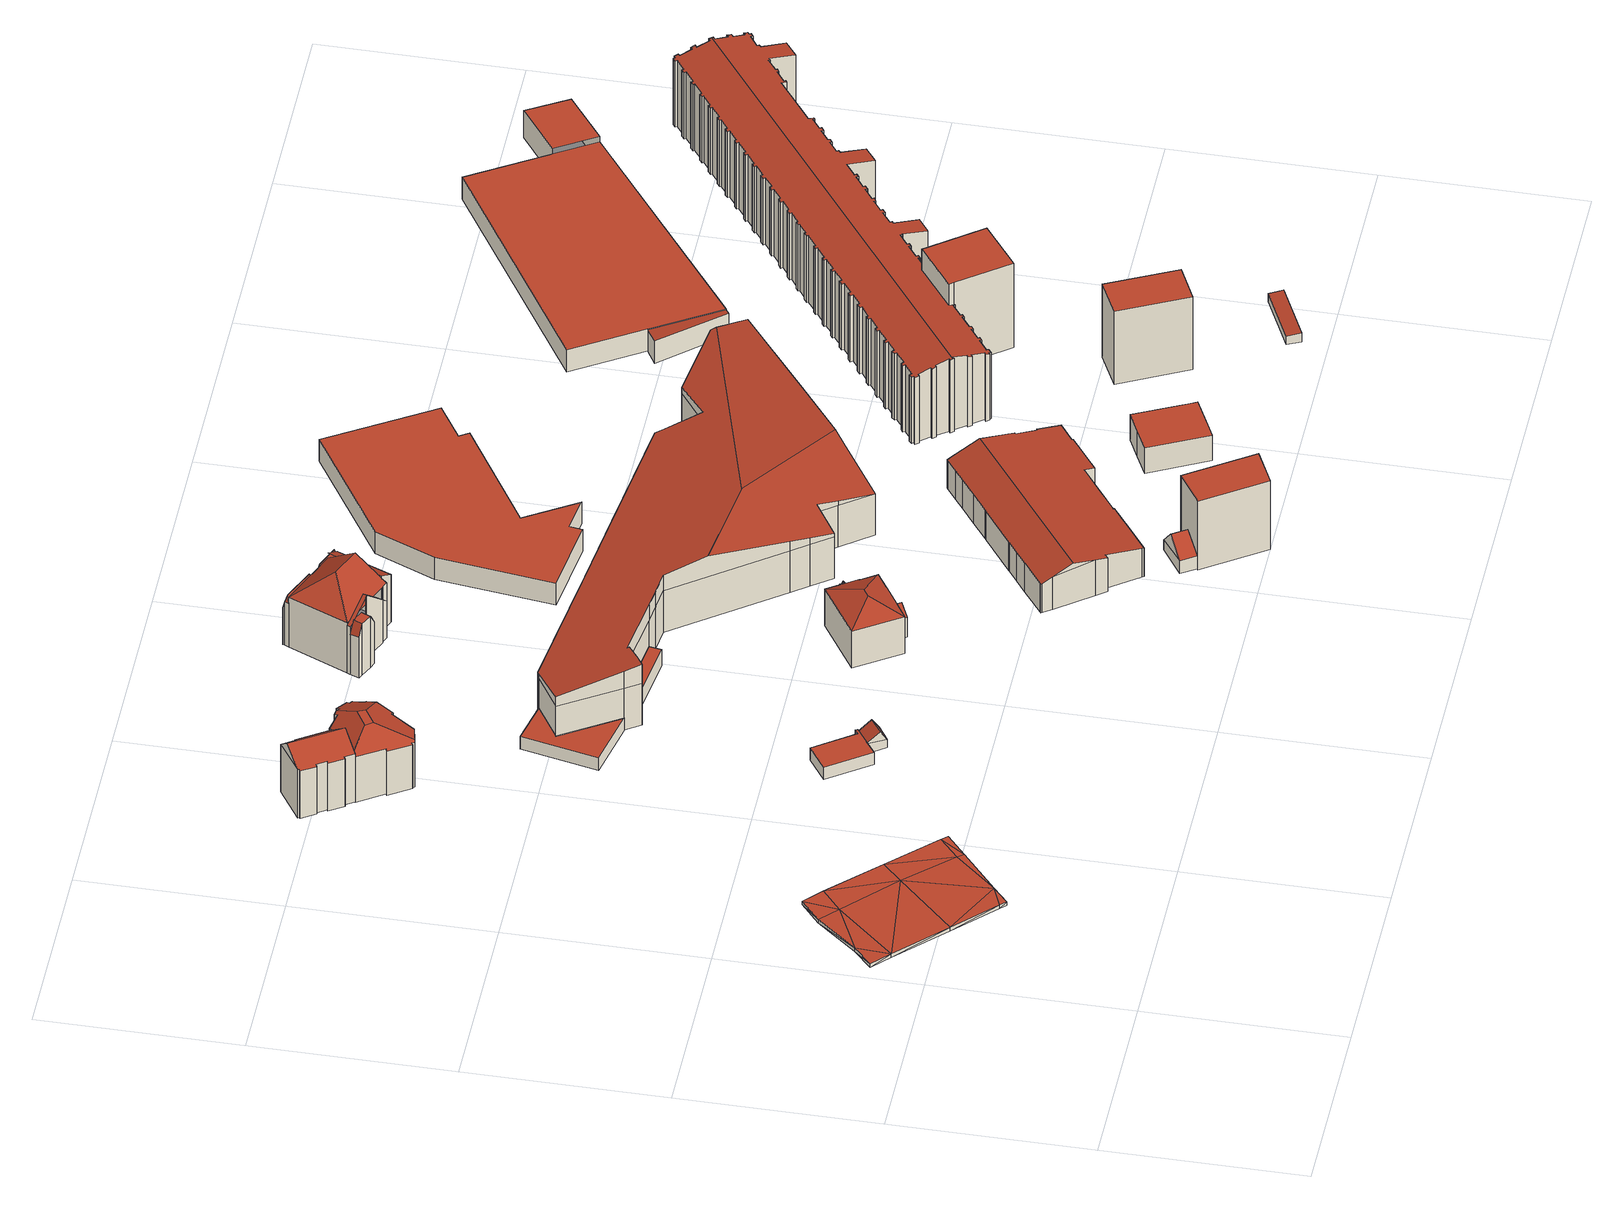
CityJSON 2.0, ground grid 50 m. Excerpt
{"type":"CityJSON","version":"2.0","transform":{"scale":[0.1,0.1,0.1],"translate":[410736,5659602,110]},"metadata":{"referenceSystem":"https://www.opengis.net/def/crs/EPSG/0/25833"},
"CityObjects":{
"building1":{"type":"Building","attributes":{"Stand_DGM":"2016","Stand_Basis-DLM":"2021","Gemeindeschluessel":"14612000","ObjektHoehe":1,"Stand_Laserscan":"2016","BodenHoehe":113.39,"Stand_3D-Stadtmodell":"2023","Geometrietyp2DReferenz":3000,"AbsoluteHoehe":114.39,"measuredHeight":1,"function":"53001_1800","roofType":"9999"},"geometry":[{"type":"MultiSurface","lod":"2","boundaries":[[[0,1,2]],[[2,1,3]],[[1,4,3]],[[3,4,5]],[[4,6,5]],[[5,6,7]],[[6,8,7]],[[7,8,9]],[[10,1,0]],[[10,11,12]],[[10,12,1]],[[1,12,4]],[[4,12,13]],[[14,15,16]],[[13,14,16]],[[13,16,4]],[[4,16,6]],[[8,6,16]],[[0,2,17]],[[0,17,18]],[[2,3,19]],[[2,19,17]],[[3,5,20]],[[3,20,19]],[[5,7,21]],[[5,21,20]],[[7,9,22]],[[7,22,21]],[[9,8,23]],[[9,23,22]],[[8,16,24]],[[8,24,23]],[[16,15,25]],[[16,25,24]],[[15,14,26]],[[15,26,25]],[[14,13,27]],[[14,27,26]],[[13,12,28]],[[13,28,27]],[[12,11,29]],[[12,29,28]],[[11,10,30]],[[11,30,29]],[[10,0,18]],[[10,18,30]],[[17,31,18]],[[19,31,17]],[[19,32,31]],[[20,32,19]],[[20,33,32]],[[21,33,20]],[[21,23,33]],[[22,23,21]],[[18,31,30]],[[28,29,30]],[[31,28,30]],[[32,28,31]],[[27,28,32]],[[24,25,26]],[[24,26,27]],[[32,24,27]],[[33,24,32]],[[24,33,23]]],"semantics":{"surfaces":[{"type":"RoofSurface"},{"type":"WallSurface"},{"type":"GroundSurface"}],"values":[0,0,0,0,0,0,0,0,0,0,0,0,0,0,0,0,0,0,1,1,1,1,1,1,1,1,1,1,1,1,1,1,1,1,1,1,1,1,1,1,1,1,1,1,1,1,2,2,2,2,2,2,2,2,2,2,2,2,2,2,2,2,2,2]}}]},
"building2":{"type":"Building","attributes":{"Dachtyp_tdc":"tdcFreeFormRoof","Gemeindeschluessel":14612000,"Dachneigung":28.68,"QualitaetDacherkennung":44,"Geometrietyp2DReferenz":"3000","measuredHeight":17.88,"function":"31001_9998","roofType":"5000"},"geometry":[{"type":"Solid","lod":"2","boundaries":[[[[34,35,36,37]],[[35,38,39,36]],[[38,40,41,39]],[[40,42,43,41]],[[42,44,45,43]],[[44,46,47,45]],[[46,48,49,47]],[[48,50,51,49]],[[50,52,53,51]],[[52,54,55,53]],[[54,56,57,55]],[[56,58,59,57]],[[58,60,61,59]],[[60,62,63,61]],[[62,64,65,63]],[[64,34,37,65]],[[66,50,48,46,44,42,40,67]],[[67,38,35,34,64,62,60,58,56,54,52,66]],[[40,38,67]],[[52,50,66]],[[37,36,39,41,43,45,47,49,51,53,55,57,59,61,63,65]]]],"semantics":{"surfaces":[{"type":"WallSurface"},{"type":"RoofSurface"},{"type":"GroundSurface"}],"values":[[0,0,0,0,0,0,0,0,0,0,0,0,0,0,0,0,1,1,0,0,2]]}}]},
"building3":{"type":"Building","attributes":{"Gemeindeschluessel":14612000,"Geometrietyp2DReferenz":"3000","function":"31001_2000","roofType":"9999"},"children":["building3-1","building3-2"]},
"building3-1":{"type":"BuildingPart","attributes":{"Dachtyp_tdc":"tdcPolyFlatRoof","Dachneigung":0,"QualitaetDacherkennung":60,"Geometrietyp2DReferenz":"3000","measuredHeight":3.66,"roofType":"1000"},"parents":["building3"],"geometry":[{"type":"MultiSurface","lod":"2","boundaries":[[[68,69,70,71,72]],[[69,73,74,70]],[[73,75,76,74]],[[75,77,78,76]],[[77,79,80,78]],[[79,81,82,83,80]],[[79,77,75,73,69,68,81]],[[83,71,70,74,76,78,80]]],"semantics":{"surfaces":[{"type":"WallSurface"},{"type":"RoofSurface"},{"type":"GroundSurface"}],"values":[0,0,0,0,0,0,1,2]}}]},
"building3-2":{"type":"BuildingPart","attributes":{"Dachtyp_tdc":"tdcGableRoof","Dachneigung":34.58,"QualitaetDacherkennung":13,"Geometrietyp2DReferenz":"3000","measuredHeight":5.42,"roofType":"3100"},"parents":["building3"],"geometry":[{"type":"MultiSurface","lod":"2","boundaries":[[[84,85,86,87]],[[85,72,71,86]],[[82,84,87,83]],[[72,85,88]],[[84,82,89]],[[85,84,89,88]],[[82,72,88,89]],[[87,86,71,83]]],"semantics":{"surfaces":[{"type":"WallSurface"},{"type":"RoofSurface"},{"type":"GroundSurface"}],"values":[0,0,0,0,0,1,1,2]}}]},
"building4":{"type":"Building","attributes":{"Dachtyp_tdc":"tdcFreeFormRoof","Gemeindeschluessel":14612000,"Dachneigung":25.2,"QualitaetDacherkennung":18,"Geometrietyp2DReferenz":"3000","measuredHeight":17.77,"function":"31001_9998","roofType":"5000"},"geometry":[{"type":"Solid","lod":"2","boundaries":[[[[90,91,92,93]],[[91,94,95,92]],[[94,96,97,95]],[[96,98,99,97]],[[98,100,101,99]],[[100,102,103,101]],[[102,104,105,103]],[[104,106,107,105]],[[106,108,109,107]],[[108,110,111,109]],[[110,112,113,111]],[[112,114,115,113]],[[114,116,117,115]],[[116,118,119,117]],[[118,120,121,119]],[[120,122,123,121]],[[122,124,125,123]],[[124,126,127,125]],[[126,128,129,127]],[[128,90,93,129]],[[130,120,118,116,114,131,132,133]],[[128,126,124,122,130,133,134,135,94,91,90]],[[98,96,135,134,136,137,100]],[[132,131,112,110,108,106,104,102,137,136]],[[136,134,133,132]],[[122,120,130]],[[96,94,135]],[[102,100,137]],[[114,112,131]],[[93,92,95,97,99,101,103,105,107,109,111,113,115,117,119,121,123,125,127,129]]]],"semantics":{"surfaces":[{"type":"WallSurface"},{"type":"RoofSurface"},{"type":"GroundSurface"}],"values":[[0,0,0,0,0,0,0,0,0,0,0,0,0,0,0,0,0,0,0,0,1,1,1,1,1,0,0,0,0,2]]}}]},
"building5":{"type":"Building","attributes":{"name":"Alte Mälzerei","Dachtyp_tdc":"tdcPolyFlatRoof","Gemeindeschluessel":14612000,"Dachneigung":0,"QualitaetDacherkennung":58,"Geometrietyp2DReferenz":"3000","measuredHeight":3.75,"function":"31001_2052","roofType":"1000"},"geometry":[{"type":"Solid","lod":"2","boundaries":[[[[138,139,140,141]],[[139,142,143,140]],[[142,144,145,143]],[[144,146,147,145]],[[146,138,141,147]],[[146,144,142,139,138]],[[141,140,143,145,147]]]],"semantics":{"surfaces":[{"type":"WallSurface"},{"type":"RoofSurface"},{"type":"GroundSurface"}],"values":[[0,0,0,0,0,1,2]]}}]},
"building6":{"type":"Building","attributes":{"name":"Alte Mälzerei","Dachtyp_tdc":"tdcPolyFlatRoof","Gemeindeschluessel":14612000,"Dachneigung":0,"QualitaetDacherkennung":49,"Geometrietyp2DReferenz":"3000","measuredHeight":4.86,"function":"31001_2052","roofType":"1000"},"geometry":[{"type":"Solid","lod":"2","boundaries":[[[[148,149,150,151]],[[149,152,153,150]],[[152,154,155,153]],[[154,156,157,155]],[[156,148,151,157]],[[156,154,152,149,148]],[[151,150,153,155,157]]]],"semantics":{"surfaces":[{"type":"WallSurface"},{"type":"RoofSurface"},{"type":"GroundSurface"}],"values":[[0,0,0,0,0,1,2]]}}]},
"building7":{"type":"Building","attributes":{"Gemeindeschluessel":14612000,"Geometrietyp2DReferenz":"3000","function":"31001_9998","roofType":"9999"},"children":["building7-1","building7-2","building7-3"]},
"building7-1":{"type":"BuildingPart","attributes":{"Dachtyp_tdc":"tdcHipRoof","Dachneigung":24.52,"QualitaetDacherkennung":52,"Geometrietyp2DReferenz":"3000","measuredHeight":14.27,"roofType":"3200"},"parents":["building7"],"geometry":[{"type":"MultiSurface","lod":"2","boundaries":[[[158,159,160,161]],[[159,162,163,160]],[[162,164,165,163]],[[164,166,167,165]],[[166,168,169,167]],[[168,170,171,172,169]],[[173,174,175,176,177]],[[174,178,179,175]],[[178,180,181,182,179]],[[158,161,183]],[[162,159,184]],[[178,174,173,185,170,168,166,164,186]],[[159,158,180,178,186,184]],[[164,162,184,186]],[[160,163,165,167,169,172,187,188,176,175,179,182,189,161]]],"semantics":{"surfaces":[{"type":"WallSurface"},{"type":"RoofSurface"},{"type":"GroundSurface"}],"values":[0,0,0,0,0,0,0,0,0,0,1,1,1,1,2]}}]},
"building7-2":{"type":"BuildingPart","attributes":{"Dachtyp_tdc":"tdcGableRoof","Dachneigung":58.7,"QualitaetDacherkennung":3,"Geometrietyp2DReferenz":"3000","measuredHeight":9.76,"roofType":"3100"},"parents":["building7"],"geometry":[{"type":"MultiSurface","lod":"2","boundaries":[[[190,191,192,193]],[[191,194,195,192]],[[194,196,197,195]],[[196,198,199,197]],[[198,177,176,199]],[[171,190,193,172]],[[200,177,198,196,194,191]],[[191,190,171,201,200]],[[193,192,195,197,199,176,188,187,172]]],"semantics":{"surfaces":[{"type":"WallSurface"},{"type":"RoofSurface"},{"type":"GroundSurface"}],"values":[0,0,0,0,0,0,1,1,2]}}]},
"building7-3":{"type":"BuildingPart","attributes":{"Dachtyp_tdc":"tdcGableRoof","Dachneigung":29.89,"QualitaetDacherkennung":9,"Geometrietyp2DReferenz":"3000","measuredHeight":7.94,"roofType":"3100"},"parents":["building7"],"geometry":[{"type":"MultiSurface","lod":"2","boundaries":[[[181,202,203,182]],[[202,204,205,203]],[[206,183,207,208,209,210]],[[210,211,204,202,181,206]],[[205,212,213,214,215,216,161,189,182,203]],[[204,211,212,205]],[[211,210,213,212]],[[210,209,214,213]],[[209,208,215,214]],[[208,207,216,215]],[[207,183,161,216]]],"semantics":{"surfaces":[{"type":"WallSurface"},{"type":"RoofSurface"},{"type":"GroundSurface"}],"values":[0,0,1,1,2,0,0,0,0,0,0]}}]},
"building8":{"type":"Building","attributes":{"Gemeindeschluessel":14612000,"Geometrietyp2DReferenz":"3000","function":"31001_9998","roofType":"9999"},"children":["building8-1","building8-2","building8-3","building8-4","building8-5","building8-6"]},
"building8-1":{"type":"BuildingPart","attributes":{"Dachtyp_tdc":"tdcGableRoof","Dachneigung":42.96,"QualitaetDacherkennung":8,"Geometrietyp2DReferenz":"3000","measuredHeight":19.11,"roofType":"3100"},"parents":["building8"],"geometry":[{"type":"MultiSurface","lod":"2","boundaries":[[[217,218,219,220,221]],[[222,223,224,225]],[[223,226,227,224]],[[226,228,229,227]],[[228,230,231,229]],[[230,232,233,234,231]],[[230,228,226,223,222,235,236]],[[236,237,218,217,238,239,240,232,230]],[[220,219,241,225,224,227,229,231,234,242,243]]],"semantics":{"surfaces":[{"type":"WallSurface"},{"type":"RoofSurface"},{"type":"GroundSurface"}],"values":[0,0,0,0,0,0,1,1,2]}}]},
"building8-2":{"type":"BuildingPart","attributes":{"Dachtyp_tdc":"tdcPolyFlatRoof","Dachneigung":30.32,"QualitaetDacherkennung":46,"Geometrietyp2DReferenz":"3000","measuredHeight":16.69,"roofType":"2100"},"parents":["building8"],"geometry":[{"type":"MultiSurface","lod":"2","boundaries":[[[244,245,246,247,248]],[[245,249,250,246]],[[249,251,252,250]],[[251,253,254,255,252]],[[251,249,245,244,256,257,258,259,253]],[[255,260,261,247,246,250,252]]],"semantics":{"surfaces":[{"type":"WallSurface"},{"type":"RoofSurface"},{"type":"GroundSurface"}],"values":[0,0,0,0,1,2]}}]},
"building8-3":{"type":"BuildingPart","attributes":{"Dachtyp_tdc":"tdcCutGableRoof","Dachneigung":69.46,"QualitaetDacherkennung":21,"Geometrietyp2DReferenz":"3000","measuredHeight":15.55,"roofType":"9999"},"parents":["building8"],"geometry":[{"type":"MultiSurface","lod":"2","boundaries":[[[233,262,263,234]],[[262,264,265,263]],[[264,266,267,265]],[[266,268,269,267]],[[268,221,220,269]],[[264,262,233,270]],[[271,238,221,268,266]],[[270,240,271,266,264]],[[234,263,265,267,269,220,243,242]]],"semantics":{"surfaces":[{"type":"WallSurface"},{"type":"RoofSurface"},{"type":"GroundSurface"}],"values":[0,0,0,0,0,1,1,1,2]}}]},
"building8-4":{"type":"BuildingPart","attributes":{"Dachtyp_tdc":"tdcFreeFormRoof","Dachneigung":77,"QualitaetDacherkennung":27,"Geometrietyp2DReferenz":"3000","measuredHeight":15.06,"roofType":"5000"},"parents":["building8"],"geometry":[{"type":"MultiSurface","lod":"2","boundaries":[[[272,273,274,275]],[[273,248,247,274]],[[276,272,275,277]],[[278,248,273]],[[279,278,273,272]],[[272,276,279]],[[276,280,248,278,279]],[[275,274,247,261,277]]],"semantics":{"surfaces":[{"type":"WallSurface"},{"type":"RoofSurface"},{"type":"GroundSurface"}],"values":[0,0,0,1,1,1,1,2]}}]},
"building8-5":{"type":"BuildingPart","attributes":{"Dachtyp_tdc":"tdcFreeFormRoof","Dachneigung":75.67,"QualitaetDacherkennung":27,"Geometrietyp2DReferenz":"3000","measuredHeight":15.17,"roofType":"5000"},"parents":["building8"],"geometry":[{"type":"MultiSurface","lod":"2","boundaries":[[[281,282,283,284]],[[282,285,286,283]],[[287,288,289,290]],[[288,291,292,289]],[[291,293,294,292]],[[293,281,284,294]],[[288,287,295]],[[287,285,296,295]],[[285,282,296]],[[282,281,293,291,288,295,296]],[[284,283,286,290,289,292,294]]],"semantics":{"surfaces":[{"type":"WallSurface"},{"type":"RoofSurface"},{"type":"GroundSurface"}],"values":[0,0,0,0,0,0,1,1,1,1,2]}}]},
"building8-6":{"type":"BuildingPart","attributes":{"Dachtyp_tdc":"tdcHipAndGableRoof","Dachneigung":30.16,"QualitaetDacherkennung":38,"Geometrietyp2DReferenz":"3000","measuredHeight":20.26,"roofType":"5000"},"parents":["building8"],"geometry":[{"type":"MultiSurface","lod":"2","boundaries":[[[254,297,298,255]],[[297,299,222,225,298]],[[300,301,287,290,219,218]],[[302,303,277,286,285]],[[303,276,277]],[[301,300,304]],[[300,237,305,235,299,297,254,259,306,304]],[[306,257,307,303,302,301,304]],[[261,260,255,298,225,241,219,290,286,277]]],"semantics":{"surfaces":[{"type":"WallSurface"},{"type":"RoofSurface"},{"type":"GroundSurface"}],"values":[0,0,0,0,0,1,1,1,2]}}]},
"building9":{"type":"Building","attributes":{"name":"Zentralwerk","Dachtyp_tdc":"tdcGableRoof","Gemeindeschluessel":14612000,"Dachneigung":35.34,"QualitaetDacherkennung":9,"Geometrietyp2DReferenz":"3000","measuredHeight":7.74,"function":"31001_9998","roofType":"3100"},"geometry":[{"type":"Solid","lod":"2","boundaries":[[[[308,309,310,311]],[[309,312,313,310]],[[312,314,315,313]],[[314,308,311,315]],[[312,309,316]],[[308,314,317]],[[309,308,317,316]],[[314,312,316,317]],[[311,310,313,315]]]],"semantics":{"surfaces":[{"type":"WallSurface"},{"type":"RoofSurface"},{"type":"GroundSurface"}],"values":[[0,0,0,0,0,0,1,1,2]]}}]},
"building10":{"type":"Building","attributes":{"name":"Zentralwerk","Dachtyp_tdc":"tdcPolyFlatRoof","Gemeindeschluessel":14612000,"Dachneigung":0,"QualitaetDacherkennung":71,"Geometrietyp2DReferenz":"3000","measuredHeight":20.84,"function":"31001_9998","roofType":"1000"},"geometry":[{"type":"Solid","lod":"2","boundaries":[[[[318,319,320,321]],[[319,322,311,320]],[[322,323,315,311]],[[323,324,325,315]],[[324,326,327,325]],[[326,318,321,327]],[[326,324,323,322,319,318]],[[321,320,311,315,325,327]]]],"semantics":{"surfaces":[{"type":"WallSurface"},{"type":"RoofSurface"},{"type":"GroundSurface"}],"values":[[0,0,0,0,0,0,1,2]]}}]},
"building11":{"type":"Building","attributes":{"name":"Alte Mälzerei","Dachtyp_tdc":"tdcFreeFormRoof","Gemeindeschluessel":14612000,"Dachneigung":10.12,"QualitaetDacherkennung":4,"Geometrietyp2DReferenz":"3000","measuredHeight":18.97,"function":"31001_2052","roofType":"5000"},"geometry":[{"type":"Solid","lod":"2","boundaries":[[[[328,329,330,331]],[[329,332,333,330]],[[332,334,335,333]],[[334,336,337,335]],[[336,338,339,337]],[[338,340,341,339]],[[340,342,343,341]],[[342,344,345,343]],[[344,346,347,345]],[[346,348,349,347]],[[348,350,351,349]],[[350,352,353,351]],[[352,354,355,353]],[[354,356,357,355]],[[356,358,359,357]],[[358,360,361,359]],[[360,362,363,361]],[[362,364,365,363]],[[364,366,367,365]],[[366,368,369,367]],[[368,370,371,369]],[[370,372,373,371]],[[372,374,375,373]],[[374,376,377,375]],[[376,378,379,377]],[[378,380,381,379]],[[380,328,331,381]],[[382,383,384,385,386]],[[387,388,389,390,384,383,391,392,393,394,395,396,397,398,399,400,401,402,403,404,405]],[[406,385,384,390,407,408,409,410,411,352]],[[354,411,410,356]],[[352,411,354]],[[356,410,409,358]],[[358,409,408,360]],[[360,408,407,362]],[[362,407,390,389,364]],[[348,386,385,406,350]],[[350,406,352]],[[370,405,404,372]],[[368,387,405,370]],[[372,404,403,374]],[[374,403,402,376]],[[376,402,401,378]],[[378,401,400,380]],[[380,400,399,328]],[[328,399,398,329]],[[329,398,397,332]],[[332,397,396,334]],[[334,396,395,336]],[[336,395,394,338]],[[338,394,393,340]],[[340,393,392,342]],[[342,392,391,344]],[[344,391,383,382,346]],[[364,389,388,366]],[[366,388,387,368]],[[346,382,386,348]],[[331,330,333,335,337,339,341,343,345,347,349,351,353,355,357,359,361,363,365,367,369,371,373,375,377,379,381]]]],"semantics":{"surfaces":[{"type":"WallSurface"},{"type":"RoofSurface"},{"type":"GroundSurface"}],"values":[[0,0,0,0,0,0,0,0,0,0,0,0,0,0,0,0,0,0,0,0,0,0,0,0,0,0,0,1,1,1,0,0,0,0,0,0,0,0,0,0,0,0,0,0,0,0,0,0,0,0,0,0,0,0,0,0,0,2]]}}]},
"building12":{"type":"Building","attributes":{"name":"Ballsaal Zentralwerk","Dachtyp_tdc":"tdcFreeFormRoof","Gemeindeschluessel":14612000,"Dachneigung":10.12,"QualitaetDacherkennung":50,"Geometrietyp2DReferenz":"3000","measuredHeight":11.93,"function":"31001_2090","roofType":"5000"},"geometry":[{"type":"Solid","lod":"2","boundaries":[[[[412,413,414,415]],[[413,416,417,414]],[[416,418,419,417]],[[418,420,421,419]],[[420,422,423,421]],[[422,424,425,423]],[[424,426,427,425]],[[426,428,429,427]],[[428,430,431,429]],[[430,432,433,431]],[[432,434,435,433]],[[434,436,437,435]],[[436,438,439,437]],[[438,440,441,439]],[[440,442,443,441]],[[442,444,445,443]],[[444,446,447,445]],[[446,448,449,447]],[[448,450,451,449]],[[450,452,453,451]],[[452,454,455,453]],[[454,456,457,455]],[[456,458,459,457]],[[458,460,461,459]],[[460,462,463,461]],[[462,464,465,463]],[[464,466,467,465]],[[466,468,469,467]],[[468,470,471,469]],[[470,472,473,471]],[[472,474,475,473]],[[474,476,477,475]],[[476,478,479,477]],[[478,480,481,479]],[[482,478,476,474,472,470,468,466,464,462,460,458,456,454,452,450,483]],[[432,430,428,426,424,422,420,418,416,413,412,484,485,480,482,483,448,446,444,442,440,438,436,434]],[[480,478,482]],[[450,448,483]],[[481,486,487,415,414,417,419,421,423,425,427,429,431,433,435,437,439,441,443,445,447,449,451,453,455,457,459,461,463,465,467,469,471,473,475,477,479]],[[480,485,486,481]],[[485,484,487,486]],[[484,412,415,487]]]],"semantics":{"surfaces":[{"type":"WallSurface"},{"type":"RoofSurface"},{"type":"GroundSurface"}],"values":[[0,0,0,0,0,0,0,0,0,0,0,0,0,0,0,0,0,0,0,0,0,0,0,0,0,0,0,0,0,0,0,0,0,0,1,1,0,0,2,0,0,0]]}}]},
"building13":{"type":"Building","attributes":{"Dachtyp_tdc":"tdcPolyFlatRoof","Gemeindeschluessel":14612000,"Dachneigung":0,"QualitaetDacherkennung":78,"Geometrietyp2DReferenz":"3000","measuredHeight":6.57,"function":"31001_2000","roofType":"1000"},"geometry":[{"type":"Solid","lod":"2","boundaries":[[[[488,489,490,491]],[[489,492,493,490]],[[492,494,495,493]],[[494,496,497,495]],[[496,498,499,497]],[[498,500,501,499]],[[500,502,503,501]],[[502,504,505,503]],[[504,506,507,505]],[[506,508,509,507]],[[508,488,491,509]],[[508,506,504,502,500,498,496,494,492,489,488]],[[491,490,493,495,497,499,501,503,505,507,509]]]],"semantics":{"surfaces":[{"type":"WallSurface"},{"type":"RoofSurface"},{"type":"GroundSurface"}],"values":[[0,0,0,0,0,0,0,0,0,0,0,1,2]]}}]},
"building14":{"type":"Building","attributes":{"Gemeindeschluessel":14612000,"Dachorientierung":0,"MittlereTraufHoehe":118.41,"ObjektHoehe":7.74,"BodenHoehe":110.67,"Geometrietyp2DReferenz":"3000","BezugspunktDach":"2000","AbsoluteHoehe":118.41,"Dachflaeche":197.63,"measuredHeight":7.74,"function":"31001_2000","storeysAboveGround":3},"geometry":[{"type":"MultiSurface","lod":"2","boundaries":[[[510,511,512,513,514,515,516,517]],[[517,516,518,519]],[[516,515,520,518]],[[515,514,521,520]],[[514,513,522,521]],[[513,512,523,522]],[[512,511,524,523]],[[511,510,525,524]],[[510,517,519,525]],[[519,518,520,521,522,523,524,525]]],"semantics":{"surfaces":[{"type":"RoofSurface"},{"type":"WallSurface"},{"type":"GroundSurface"}],"values":[0,1,1,1,1,1,1,1,1,2]}}]},
"building15":{"type":"Building","attributes":{"name":"Zentralwerk","Dachtyp_tdc":"tdcPolyFlatRoof","Gemeindeschluessel":14612000,"Dachneigung":0,"QualitaetDacherkennung":80,"Geometrietyp2DReferenz":"3000","measuredHeight":22.2,"function":"31001_9998","roofType":"1000"},"geometry":[{"type":"Solid","lod":"2","boundaries":[[[[526,527,528,529]],[[527,530,531,528]],[[530,532,533,531]],[[532,526,529,533]],[[532,530,527,526]],[[529,528,531,533]]]],"semantics":{"surfaces":[{"type":"WallSurface"},{"type":"RoofSurface"},{"type":"GroundSurface"}],"values":[[0,0,0,0,1,2]]}}]},
"building16":{"type":"Building","attributes":{"Dachtyp_tdc":"tdcPolyFlatRoof","Gemeindeschluessel":14612000,"Dachneigung":0,"QualitaetDacherkennung":73,"Geometrietyp2DReferenz":"3000","measuredHeight":25.74,"function":"31001_2000","roofType":"1000"},"geometry":[{"type":"Solid","lod":"2","boundaries":[[[[534,535,536,537]],[[535,538,539,536]],[[538,540,541,539]],[[540,542,543,541]],[[542,544,545,543]],[[544,534,537,545]],[[544,542,540,538,535,534]],[[537,536,539,541,543,545]]]],"semantics":{"surfaces":[{"type":"WallSurface"},{"type":"RoofSurface"},{"type":"GroundSurface"}],"values":[[0,0,0,0,0,0,1,2]]}}]},
"building17":{"type":"Building","attributes":{"Dachtyp_tdc":"tdcPolyFlatRoof","Gemeindeschluessel":14612000,"Dachneigung":4.02,"QualitaetDacherkennung":73,"Geometrietyp2DReferenz":"3000","measuredHeight":2.77,"function":"31001_2000","roofType":"2100"},"geometry":[{"type":"Solid","lod":"2","boundaries":[[[[546,547,548,549]],[[547,550,551,548]],[[550,552,553,551]],[[552,546,549,553]],[[552,550,547,546]],[[549,548,551,553]]]],"semantics":{"surfaces":[{"type":"WallSurface"},{"type":"RoofSurface"},{"type":"GroundSurface"}],"values":[[0,0,0,0,1,2]]}}]},
"building18":{"type":"Building","attributes":{"Dachtyp_tdc":"tdcFreeFormRoof","Gemeindeschluessel":14612000,"Dachneigung":11.52,"QualitaetDacherkennung":49,"Geometrietyp2DReferenz":"3000","measuredHeight":22.22,"function":"31001_2000","roofType":"5000"},"geometry":[{"type":"Solid","lod":"2","boundaries":[[[[554,555,556,557]],[[555,558,559,556]],[[558,560,561,559]],[[560,562,563,561]],[[562,564,565,563]],[[564,566,567,565]],[[566,568,569,567]],[[568,570,571,569]],[[570,572,573,571]],[[572,574,575,573]],[[574,576,577,575]],[[576,578,579,577]],[[578,580,581,579]],[[580,582,583,581]],[[582,584,585,583]],[[584,586,587,585]],[[586,588,589,587]],[[588,590,591,589]],[[590,592,593,591]],[[592,594,595,593]],[[594,596,597,595]],[[596,598,599,597]],[[598,600,601,599]],[[600,602,603,601]],[[602,604,605,603]],[[604,606,607,605]],[[606,608,609,607]],[[608,610,611,609]],[[610,612,613,611]],[[612,614,615,613]],[[614,616,617,615]],[[616,618,619,617]],[[618,620,621,619]],[[620,622,623,621]],[[622,624,625,623]],[[624,626,627,625]],[[626,628,629,627]],[[630,631,632,633]],[[631,634,635,632]],[[634,636,637,635]],[[636,638,639,637]],[[638,640,641,639]],[[640,642,643,641]],[[642,644,645,643]],[[644,646,647,645]],[[646,648,649,647]],[[648,650,651,649]],[[650,652,653,651]],[[652,654,655,653]],[[654,656,657,655]],[[656,658,659,657]],[[658,660,661,659]],[[660,662,663,661]],[[662,664,665,663]],[[664,666,667,665]],[[668,669,670,671]],[[628,672,673,629]],[[672,668,671,673]],[[669,674,675,670]],[[674,676,677,675]],[[676,678,679,677]],[[678,680,681,679]],[[680,682,683,681]],[[682,684,685,683]],[[684,686,687,685]],[[686,688,689,687]],[[688,690,691,689]],[[690,692,693,691]],[[692,694,695,693]],[[694,696,697,695]],[[696,698,699,697]],[[698,700,701,699]],[[700,702,703,701]],[[702,704,705,703]],[[704,706,707,705]],[[706,708,709,707]],[[708,710,711,709]],[[710,712,713,711]],[[712,714,715,713]],[[714,716,717,715]],[[716,718,719,717]],[[718,720,721,719]],[[720,722,723,721]],[[722,724,725,723]],[[724,726,727,725]],[[726,728,729,727]],[[728,730,731,729]],[[730,732,733,731]],[[732,734,735,733]],[[734,736,737,735]],[[736,738,739,737]],[[738,740,741,739]],[[740,742,743,741]],[[742,744,745,743]],[[744,746,747,745]],[[746,748,749,747]],[[748,750,751,749]],[[750,752,753,751]],[[752,754,755,753]],[[754,756,757,755]],[[756,630,633,757]],[[758,759,760,761]],[[666,762,763,667]],[[762,764,765,763]],[[764,758,761,765]],[[759,766,767,760]],[[766,768,769,767]],[[768,770,771,769]],[[770,772,773,771]],[[772,774,775,773]],[[774,776,777,775]],[[776,778,779,777]],[[778,780,781,779]],[[780,782,783,781]],[[782,784,785,783]],[[784,786,787,785]],[[786,788,789,787]],[[788,790,791,789]],[[790,792,793,791]],[[792,794,795,793]],[[794,796,797,795]],[[796,798,799,797]],[[798,800,801,799]],[[800,802,803,801]],[[802,804,805,803]],[[804,806,807,805]],[[806,808,809,807]],[[808,810,811,809]],[[810,812,813,811]],[[812,814,815,813]],[[814,816,817,815]],[[816,818,819,817]],[[818,820,821,819]],[[820,822,823,821]],[[822,824,825,823]],[[824,826,827,825]],[[826,828,829,827]],[[828,830,831,829]],[[830,832,833,831]],[[832,834,835,833]],[[834,836,837,835]],[[836,838,839,837]],[[838,840,841,839]],[[840,842,843,841]],[[842,844,845,843]],[[844,846,847,845]],[[846,848,849,847]],[[848,850,851,849]],[[850,852,853,851]],[[852,854,855,853]],[[854,856,857,855]],[[856,858,859,857]],[[858,860,861,859]],[[860,862,863,861]],[[862,864,865,863]],[[864,866,867,865]],[[866,868,869,867]],[[868,870,871,869]],[[870,872,873,871]],[[872,874,875,873]],[[874,876,877,875]],[[876,878,879,877]],[[878,880,881,879]],[[880,882,883,881]],[[882,884,885,883]],[[884,886,887,885]],[[886,888,889,887]],[[888,890,891,889]],[[890,892,893,891]],[[892,894,895,893]],[[894,896,897,895]],[[896,898,899,897]],[[898,900,901,899]],[[900,902,903,901]],[[902,904,905,903]],[[904,906,907,905]],[[906,908,909,907]],[[908,910,911,909]],[[910,912,913,911]],[[912,914,915,913]],[[914,916,917,915]],[[916,918,919,917]],[[918,920,921,919]],[[920,922,923,921]],[[922,924,925,923]],[[924,926,927,925]],[[926,928,929,927]],[[928,930,931,929]],[[930,932,933,931]],[[932,934,935,933]],[[934,936,937,935]],[[936,938,939,937]],[[938,940,941,939]],[[942,943,944,945]],[[940,946,947,941]],[[946,948,949,947]],[[948,942,945,949]],[[943,950,951,944]],[[950,952,953,951]],[[952,954,955,953]],[[954,956,957,955]],[[956,958,959,957]],[[958,960,961,959]],[[960,962,963,961]],[[962,964,965,963]],[[964,966,967,965]],[[966,968,969,967]],[[968,970,971,969]],[[970,972,973,971]],[[972,974,975,973]],[[974,976,977,975]],[[976,978,979,977]],[[978,980,981,979]],[[980,982,983,981]],[[982,984,985,983]],[[984,986,987,985]],[[986,988,989,987]],[[988,990,991,989]],[[990,992,993,991]],[[992,994,995,993]],[[994,996,997,995]],[[996,998,999,997]],[[998,1000,1001,999]],[[1000,1002,1003,1001]],[[1002,1004,1005,1003]],[[1004,1006,1007,1005]],[[1006,1008,1009,1007]],[[1008,1010,1011,1009]],[[1010,1012,1013,1011]],[[1012,1014,1015,1013]],[[1014,1016,1017,1015]],[[1016,1018,1019,1017]],[[1018,1020,1021,1019]],[[1020,1022,1023,1021]],[[1022,1024,1025,1023]],[[1024,1026,1027,1025]],[[1026,1028,1029,1027]],[[1028,1030,1031,1029]],[[1030,1032,1033,1031]],[[1032,1034,1035,1033]],[[1034,1036,1037,1035]],[[1036,554,557,1037]],[[790,788,786,784,782,780,778,776,774,772,770,768,766,759,758,764,762,666,664,662,660,658,656,654,652,650,648,646,644,642,640,638,636,634,631,630,756,754,752,750,748,746,744,742,740,738,736,734,732,730,728,726,724,722,720,718,716,714,712,710,708,706,704,702,700,698,696,694,692,690,688,686,684,682,680,678,676,674,669,668,672,628,626,624,622,620,618,616,614,612,610,608,606,604,602,600,598,596,594,592,590,588,586,584,582,580,578,576,1038,1039,798,796,794,792]],[[554,1036,1034,1032,1030,1028,1026,1024,1022,1020,1018,1016,1014,1012,1010,1008,1006,1004,1002,1000,998,996,994,992,990,988,986,984,982,980,978,976,974,972,970,968,966,964,962,960,958,956,954,952,950,943,942,948,946,940,938,936,934,932,930,928,926,924,922,920,918,916,914,912,910,908,906,904,902,900,898,896,894,892,890,888,886,884,882,880,878,876,874,872,870,868,866,864,862,860,858,856,854,852,850,848,846,844,842,840,838,836,834,832,830,828,826,824,822,820,818,816,814,812,810,808,806,804,802,800,1039,1038,574,572,570,568,566,564,562,560,558,555]],[[576,574,1038]],[[800,798,1039]],[[557,556,559,561,563,565,567,569,571,573,575,577,579,581,583,585,587,589,591,593,595,597,599,601,603,605,607,609,611,613,615,617,619,621,623,625,627,629,673,671,670,675,677,679,681,683,685,687,689,691,693,695,697,699,701,703,705,707,709,711,713,715,717,719,721,723,725,727,729,731,733,735,737,739,741,743,745,747,749,751,753,755,757,633,632,635,637,639,641,643,645,647,649,651,653,655,657,659,661,663,665,667,763,765,761,760,767,769,771,773,775,777,779,781,783,785,787,789,791,793,795,797,799,801,803,805,807,809,811,813,815,817,819,821,823,825,827,829,831,833,835,837,839,841,843,845,847,849,851,853,855,857,859,861,863,865,867,869,871,873,875,877,879,881,883,885,887,889,891,893,895,897,899,901,903,905,907,909,911,913,915,917,919,921,923,925,927,929,931,933,935,937,939,941,947,949,945,944,951,953,955,957,959,961,963,965,967,969,971,973,975,977,979,981,983,985,987,989,991,993,995,997,999,1001,1003,1005,1007,1009,1011,1013,1015,1017,1019,1021,1023,1025,1027,1029,1031,1033,1035,1037]]]],"semantics":{"surfaces":[{"type":"WallSurface"},{"type":"RoofSurface"},{"type":"GroundSurface"}],"values":[[0,0,0,0,0,0,0,0,0,0,0,0,0,0,0,0,0,0,0,0,0,0,0,0,0,0,0,0,0,0,0,0,0,0,0,0,0,0,0,0,0,0,0,0,0,0,0,0,0,0,0,0,0,0,0,0,0,0,0,0,0,0,0,0,0,0,0,0,0,0,0,0,0,0,0,0,0,0,0,0,0,0,0,0,0,0,0,0,0,0,0,0,0,0,0,0,0,0,0,0,0,0,0,0,0,0,0,0,0,0,0,0,0,0,0,0,0,0,0,0,0,0,0,0,0,0,0,0,0,0,0,0,0,0,0,0,0,0,0,0,0,0,0,0,0,0,0,0,0,0,0,0,0,0,0,0,0,0,0,0,0,0,0,0,0,0,0,0,0,0,0,0,0,0,0,0,0,0,0,0,0,0,0,0,0,0,0,0,0,0,0,0,0,0,0,0,0,0,0,0,0,0,0,0,0,0,0,0,0,0,0,0,0,0,0,0,0,0,0,0,0,0,0,0,0,0,0,0,0,0,0,0,0,0,0,0,0,0,0,0,0,0,1,1,0,0,2]]}}]},
"building19":{"type":"Building","attributes":{"Gemeindeschluessel":14612000,"Geometrietyp2DReferenz":"3000","function":"31001_2000","roofType":"9999"},"children":["building19-1","building19-2","building19-3"]},
"building19-1":{"type":"BuildingPart","attributes":{"Dachtyp_tdc":"tdcPolyFlatRoof","Dachneigung":5.71,"QualitaetDacherkennung":50,"Geometrietyp2DReferenz":"3000","measuredHeight":6.91,"roofType":"2100"},"parents":["building19"],"geometry":[{"type":"MultiSurface","lod":"2","boundaries":[[[1040,1041,1042,1043]],[[1041,1044,1045,1042]],[[1044,1046,1047,1045]],[[1046,1044,1041,1040]],[[1043,1042,1045,1047]]],"semantics":{"surfaces":[{"type":"WallSurface"},{"type":"RoofSurface"},{"type":"GroundSurface"}],"values":[0,0,0,1,2]}}]},
"building19-2":{"type":"BuildingPart","attributes":{"Dachtyp_tdc":"tdcPolyFlatRoof","Dachneigung":0,"QualitaetDacherkennung":68,"Geometrietyp2DReferenz":"3000","measuredHeight":8.22,"roofType":"1000"},"parents":["building19"],"geometry":[{"type":"MultiSurface","lod":"2","boundaries":[[[1048,1049,1050,1051,1052]],[[1049,1053,1054,1050]],[[1053,1055,1056,1057,1054]],[[1055,1053,1049,1048]],[[1051,1050,1054,1057]]],"semantics":{"surfaces":[{"type":"WallSurface"},{"type":"RoofSurface"},{"type":"GroundSurface"}],"values":[0,0,0,1,2]}}]},
"building19-3":{"type":"BuildingPart","attributes":{"Dachtyp_tdc":"tdcPolyFlatRoof","Dachneigung":0,"QualitaetDacherkennung":63,"Geometrietyp2DReferenz":"3000","measuredHeight":6.63,"roofType":"1000"},"parents":["building19"],"geometry":[{"type":"MultiSurface","lod":"2","boundaries":[[[1058,1052,1051,1059]],[[1056,1060,1040,1043,1057]],[[1061,1062,1063,1047,1046]],[[1062,1058,1059,1063]],[[1062,1061,1060,1056,1052,1058]],[[1059,1051,1057,1043,1047,1063]]],"semantics":{"surfaces":[{"type":"WallSurface"},{"type":"RoofSurface"},{"type":"GroundSurface"}],"values":[0,0,0,0,1,2]}}]}
},
"vertices":[
[138,776,44],[182,735,44],[195,825,44],[239,784,44],[309,616,44],[358,664,44],[414,503,44],[469,551,44],[427,488,44],[482,536,44],[55,675,44],[6,629,44],[50,588,44],[167,472,44],[266,374,44],[279,360,44],[321,398,44],[195,825,34],[138,776,34],[239,784,34],[358,664,34],[469,551,34],[482,536,34],[427,488,34],[321,398,34],[279,360,34],[266,374,34],[167,472,34],[50,588,34],[6,629,34],[55,675,34],[182,735,34],[309,616,34],[414,503,34],
[308,2024,154],[311,2026,156],[311,2026,9],[308,2024,9],[308,2030,156],[308,2030,9],[393,2085,153],[393,2085,9],[414,2053,153],[414,2053,9],[421,2058,146],[421,2058,9],[433,2056,138],[433,2056,9],[478,1987,139],[478,1987,9],[439,1943,186],[439,1943,9],[388,1910,156],[388,1910,9],[373,1933,156],[373,1933,9],[369,1930,154],[369,1930,9],[346,1966,154],[346,1966,9],[349,1968,156],[349,1968,9],[334,1991,156],[334,1991,9],[330,1989,153],[330,1989,9],[437,1942,188],[358,2063,188],
[772,783,47],[738,758,47],[738,758,10],[772,783,10],[772,783,40],[665,862,47],[665,862,10],[727,906,47],[727,906,10],[797,807,47],[797,807,10],[808,815,47],[808,815,10],[811,810,47],[811,810,40],[811,810,10],
[842,766,35],[803,739,35],[803,739,10],[842,766,10],[793,753,64],[832,781,64],
[584,1953,143],[571,1921,157],[571,1921,8],[584,1953,8],[576,1919,155],[576,1919,8],[548,1850,154],[548,1850,8],[541,1853,157],[541,1853,8],[517,1796,140],[517,1796,8],[467,1785,143],[467,1785,8],[464,1791,144],[464,1791,8],[461,1789,141],[461,1789,8],[426,1843,142],[426,1843,8],[430,1845,146],[430,1845,8],[388,1910,147],[388,1910,8],[439,1943,154],[439,1943,8],[478,1987,144],[478,1987,8],[509,1974,162],[509,1974,8],[513,1982,159],[513,1982,8],[534,1973,159],[534,1973,8],[538,1982,156],[538,1982,8],[578,1965,143],[578,1965,8],[574,1957,146],[574,1957,8],[521,1979,164],[396,1915,155],[457,1900,185],[502,1928,185],[511,1907,186],[565,1893,166],[471,1882,186],[473,1786,148],
[645,1571,45],[751,1547,45],[751,1547,7],[645,1571,7],[661,1490,45],[661,1490,7],[753,1347,45],[753,1347,7],[604,1379,45],[604,1379,7],
[808,1328,57],[843,1352,57],[843,1352,8],[808,1328,8],[840,1356,57],[840,1356,8],[998,1335,57],[998,1335,8],[993,1304,57],[993,1304,8],
[1179,787,119],[1139,761,119],[1139,761,8],[1179,787,8],[1065,872,119],[1065,872,8],[1202,961,119],[1202,961,8],[1223,929,119],[1223,929,8],[1227,931,117],[1227,931,8],[1228,929,117],[1228,929,75],[1228,929,8],[1249,889,119],[1248,889,119],[1248,889,8],[1249,889,8],[1249,889,56],[1274,849,119],[1274,849,8],[1234,823,119],[1234,823,59],[1234,823,8],[1179,787,66],[1160,851,150],[1225,926,119],[1182,865,150],[1225,926,8],[1233,914,8],[1210,807,8],
[1245,940,75],[1253,927,105],[1253,927,8],[1245,940,8],[1268,904,60],[1268,904,8],[1250,893,60],[1250,893,8],[1252,891,56],[1252,891,8],[1233,914,105],[1225,926,75],
[1235,820,59],[1235,820,8],[1233,819,62],[1233,819,8],[1210,807,87],[1181,785,66],[1183,786,68],[1196,766,68],[1224,785,87],[1246,799,62],[1246,799,8],[1224,785,8],[1196,766,8],[1183,786,8],[1181,785,8],
[830,2004,152],[834,2012,152],[834,2012,8],[830,2004,8],[830,2004,130],[975,1954,120],[972,1945,120],[972,1945,8],[975,1954,8],[954,1953,138],[954,1953,8],[953,1951,138],[953,1951,8],[893,1977,199],[893,1977,8],[888,1979,195],[888,1979,134],[888,1979,8],[936,1970,160],[897,1986,199],[845,2007,160],[840,1999,159],[842,1999,160],[846,1997,164],[897,1986,8],[873,1986,8],[842,1999,8],
[1086,2083,153],[1077,2062,153],[1077,2062,8],[1086,2083,8],[1086,2083,139],[1071,2048,153],[1071,2048,8],[1028,1946,153],[1028,1946,8],[994,1961,175],[994,1961,168],[994,1961,8],[1052,2098,175],[1043,2077,175],[1022,2029,175],[998,1972,175],[1022,2029,8],[1052,2098,8],
[878,1957,134],[878,1957,8],[863,1963,163],[863,1963,8],[832,1977,164],[832,1977,8],[821,1982,131],[821,1982,8],[873,1986,163],[842,1999,164],
[1025,2119,139],[1090,2092,139],[1090,2092,8],[1025,2119,8],[1021,2111,139],[1021,2111,8],[1084,2090,159],[1027,2113,159],[1052,2098,139],
[953,2150,140],[995,2132,140],[995,2132,8],[953,2150,8],[991,2123,140],[991,2123,8],[899,2162,140],[903,2172,140],[903,2172,8],[899,2162,8],[905,2177,119],[905,2177,8],[955,2155,121],[955,2155,8],[905,2165,160],[989,2130,159],
[989,1949,160],[989,1949,8],[975,1954,160],[834,2012,160],[899,2162,159],[991,2123,159],[1021,2111,159],[947,2060,211],[897,1986,160],[1022,2029,211],[1052,2098,159],
[1560,154,44],[1536,191,44],[1536,191,5],[1560,154,5],[1612,243,35],[1612,243,5],[1637,206,35],[1637,206,5],[1581,221,82],[1605,185,82],
[1658,1,214],[1556,152,214],[1556,152,5],[1658,1,5],[1560,154,214],[1637,206,214],[1639,208,214],[1639,208,5],[1748,46,214],[1748,46,5],
[751,1547,135],[753,1550,135],[753,1550,9],[751,1547,9],[1105,1506,135],[1105,1506,9],[1310,1481,135],[1310,1481,9],[1634,1441,135],[1634,1441,9],[1649,1420,135],[1649,1420,9],[1709,1341,135],[1709,1341,9],[1800,1409,135],[1800,1409,9],[2013,1381,135],[2013,1381,9],[2070,1305,135],[2070,1305,9],[1851,1141,135],[1851,1141,9],[1667,1004,135],[1667,1004,9],[1535,905,135],[1535,905,9],[1478,981,135],[1478,981,9],[1445,1026,135],[1445,1026,9],[1368,970,135],[1368,970,9],[1331,1019,135],[1331,1019,9],[1300,1061,135],[1300,1061,9],[1107,1322,135],[1107,1322,9],[1049,1329,135],[1049,1329,9],[998,1335,135],[998,1335,9],[840,1356,135],[840,1356,9],[843,1352,135],[843,1352,9],[808,1328,135],[808,1328,9],[778,1310,135],[778,1310,9],[753,1347,135],[753,1347,9],[661,1490,135],[661,1490,9],[2070,1305,148],[2022,1369,155],[1425,1198,198],[1704,1031,168],[1851,1141,160],[998,1335,184],[1049,1329,183],[1107,1322,183],[1176,1229,198],[2013,1381,153],[1800,1409,153],[1709,1341,167],[1649,1420,154],[1634,1441,151],[1310,1481,151],[1105,1506,151],[753,1550,151],[751,1547,151],[661,1490,164],[753,1347,187],[778,1310,193],[808,1328,189],[843,1352,184],[840,1356,183],[1667,1004,161],[1300,1061,164],[1331,1019,155],[1368,970,145],[1445,1026,160],[1478,981,150],
[1870,589,98],[1893,558,91],[1893,558,5],[1870,589,5],[1907,539,87],[1907,539,5],[1862,506,87],[1862,506,5],[1864,503,86],[1864,503,5],[1788,446,86],[1788,446,5],[1773,435,86],[1773,435,5],[1757,456,91],[1757,456,5],[1687,405,91],[1687,405,5],[1664,387,91],[1664,387,5],[1634,365,91],[1634,365,5],[1636,363,91],[1636,363,5],[1607,342,91],[1607,342,5],[1588,327,91],[1588,327,5],[1511,270,91],[1511,270,5],[1508,274,92],[1508,274,5],[1452,350,108],[1452,350,5],[1443,342,108],[1443,342,5],[1424,367,114],[1424,367,5],[1358,456,103],[1358,456,5],[1342,477,93],[1342,477,5],[1340,480,92],[1340,480,5],[1343,482,92],[1343,482,5],[1407,530,92],[1407,530,5],[1441,555,92],[1441,555,5],[1470,577,92],[1470,577,5],[1474,580,92],[1474,580,5],[1570,651,92],[1570,651,5],[1574,654,92],[1574,654,5],[1622,691,92],[1622,691,5],[1669,725,92],[1669,725,5],[1698,747,92],[1698,747,5],[1729,770,92],[1729,770,5],[1733,773,92],[1733,773,5],[1836,635,108],[1836,635,5],[1783,707,124],[1390,413,124],[1867,587,98],[1833,633,108],[1833,633,5],[1867,587,5],
[1440,1576,83],[1351,1588,83],[1351,1588,17],[1440,1576,17],[1346,1556,83],[1346,1556,17],[1148,1581,83],[1148,1581,17],[1185,1873,83],[1185,1873,17],[1249,2025,83],[1249,2025,17],[1546,2212,83],[1546,2212,17],[1707,1956,83],[1707,1956,17],[1617,1899,83],[1617,1899,17],[1632,1875,83],[1632,1875,17],[1359,1705,83],[1359,1705,17],
[1939,190,84],[1996,219,84],[2048,245,84],[2038,265,84],[2028,285,84],[1976,390,84],[1922,363,84],[1866,335,84],[1922,363,7],[1866,335,7],[1976,390,7],[2028,285,7],[2038,265,7],[2048,245,7],[1996,219,7],[1939,190,7],
[2246,294,229],[2162,462,229],[2162,462,7],[2246,294,7],[2252,507,229],[2252,507,7],[2336,338,229],[2336,338,7],
[2135,846,273],[2246,930,273],[2246,930,16],[2135,846,16],[2256,916,273],[2256,916,16],[2347,796,273],[2347,796,16],[2236,712,273],[2236,712,16],[2144,834,273],[2144,834,16],
[2514,167,32],[2531,134,34],[2531,134,7],[2514,167,7],[2389,65,34],[2389,65,7],[2373,98,32],[2373,98,7],
[2875,1631,207],[2879,1627,208],[2879,1627,6],[2875,1631,6],[2883,1630,208],[2883,1630,6],[2890,1622,210],[2890,1622,6],[2885,1618,210],[2885,1618,6],[2905,1592,217],[2905,1592,6],[2910,1596,217],[2910,1596,6],[2917,1587,220],[2917,1587,6],[2911,1583,220],[2911,1583,6],[2932,1555,227],[2932,1555,6],[2938,1559,227],[2938,1559,6],[2944,1550,227],[2944,1550,6],[2939,1546,227],[2939,1546,6],[2960,1518,220],[2960,1518,6],[2965,1522,220],[2965,1522,6],[2973,1513,217],[2973,1513,6],[2967,1508,217],[2967,1508,6],[2986,1483,210],[2986,1483,6],[2991,1487,210],[2991,1487,6],[2997,1479,208],[2997,1479,6],[2992,1475,208],[2992,1475,6],[2995,1471,207],[2995,1471,6],[2987,1464,207],[2987,1464,6],[2983,1470,208],[2983,1470,6],[2955,1450,208],[2955,1450,6],[2959,1445,207],[2959,1445,6],[2954,1441,207],[2954,1441,6],[2995,1388,192],[2995,1388,6],[2957,1359,192],[2957,1359,6],[2916,1413,207],[2916,1413,6],[2912,1410,207],[2912,1410,6],[2909,1414,208],[2909,1414,6],[2880,1392,208],[2880,1392,6],[2883,1388,207],[2883,1388,6],[2875,1383,207],[2875,1383,6],[2872,1387,208],[2872,1387,6],[2844,1366,208],[2844,1366,6],[2847,1362,207],[2847,1362,6],[2335,976,207],[2327,970,207],[2327,970,6],[2335,976,6],[2323,975,208],[2323,975,6],[2294,953,208],[2294,953,6],[2298,948,207],[2298,948,6],[2290,942,207],[2290,942,6],[2287,946,208],[2287,946,6],[2258,925,208],[2258,925,6],[2261,920,206],[2261,920,6],[2256,916,206],[2256,916,6],[2246,930,210],[2246,930,6],[2135,846,210],[2135,846,6],[2144,834,207],[2144,834,6],[2141,831,207],[2141,831,6],[2138,836,208],[2138,836,6],[2108,813,208],[2108,813,6],[2111,809,207],[2111,809,6],[2104,803,207],[2104,803,6],[2101,808,208],[2101,808,6],[2834,1370,210],[2722,1286,210],[2722,1286,6],[2834,1370,6],[2843,1359,207],[2843,1359,6],[2730,1274,207],[2730,1274,6],[2726,1271,207],[2726,1271,6],[2723,1275,208],[2723,1275,6],[2696,1255,208],[2696,1255,6],[2700,1250,207],[2700,1250,6],[2691,1243,207],[2691,1243,6],[2687,1249,208],[2687,1249,6],[2659,1228,208],[2659,1228,6],[2662,1223,207],[2662,1223,6],[2653,1216,207],[2653,1216,6],[2650,1221,208],[2650,1221,6],[2623,1201,208],[2623,1201,6],[2627,1196,207],[2627,1196,6],[2622,1192,207],[2622,1192,6],[2662,1138,192],[2662,1138,6],[2625,1110,192],[2625,1110,6],[2581,1169,208],[2581,1169,6],[2549,1145,208],[2549,1145,6],[2553,1140,207],[2553,1140,6],[2545,1134,207],[2545,1134,6],[2541,1139,208],[2541,1139,6],[2512,1118,208],[2512,1118,6],[2516,1113,207],[2516,1113,6],[2507,1106,207],[2507,1106,6],[2503,1111,208],[2503,1111,6],[2474,1090,208],[2474,1090,6],[2478,1085,207],[2478,1085,6],[2469,1079,207],[2469,1079,6],[2465,1083,208],[2465,1083,6],[2438,1063,208],[2438,1063,6],[2442,1058,207],[2442,1058,6],[2432,1050,207],[2432,1050,6],[2428,1055,208],[2428,1055,6],[2400,1034,208],[2400,1034,6],[2404,1029,207],[2404,1029,6],[2400,1025,207],[2400,1025,6],[2440,972,192],[2440,972,6],[2404,945,192],[2404,945,6],[2365,998,207],[2365,998,6],[2364,997,207],[2364,997,6],[2360,1002,208],[2360,1002,6],[2331,981,208],[2331,981,6],[2067,775,206],[2063,779,208],[2063,779,6],[2067,775,6],[2072,786,208],[2072,786,6],[2075,781,206],[2075,781,6],[2036,759,208],[2036,759,6],[2040,755,206],[2040,755,6],[2031,748,206],[2031,748,6],[2027,753,208],[2027,753,6],[1999,732,208],[1999,732,6],[2002,727,207],[2002,727,6],[1992,719,207],[1992,719,6],[1989,724,208],[1989,724,6],[1986,721,208],[1986,721,6],[1980,729,210],[1980,729,6],[1985,733,210],[1985,733,6],[1964,760,217],[1964,760,6],[1959,757,217],[1959,757,6],[1952,766,220],[1952,766,6],[1957,769,220],[1957,769,6],[1936,797,228],[1936,797,6],[1932,794,228],[1932,794,6],[1925,803,227],[1925,803,6],[1929,806,227],[1929,806,6],[1909,834,220],[1909,834,6],[1904,831,220],[1904,831,6],[1897,840,217],[1897,840,6],[1902,844,217],[1902,844,6],[1882,870,210],[1882,870,6],[1877,866,210],[1877,866,6],[1870,875,208],[1870,875,6],[1875,879,208],[1875,879,6],[1871,883,207],[1871,883,6],[1880,890,207],[1880,890,6],[1884,885,208],[1884,885,6],[1911,905,208],[1911,905,6],[1907,910,207],[1907,910,6],[1916,916,207],[1916,916,6],[1920,911,208],[1920,911,6],[1949,932,208],[1949,932,6],[1945,937,207],[1945,937,6],[1954,945,207],[1954,945,6],[1958,940,208],[1958,940,6],[1984,959,208],[1984,959,6],[1980,964,207],[1980,964,6],[1988,970,207],[1988,970,6],[1991,965,208],[1991,965,6],[2020,987,208],[2020,987,6],[2017,991,207],[2017,991,6],[2026,998,207],[2026,998,6],[2029,993,208],[2029,993,6],[2057,1014,208],[2057,1014,6],[2054,1018,207],[2054,1018,6],[2063,1025,207],[2063,1025,6],[2066,1021,208],[2066,1021,6],[2094,1041,208],[2094,1041,6],[2090,1046,207],[2090,1046,6],[2101,1054,207],[2101,1054,6],[2105,1049,208],[2105,1049,6],[2132,1069,208],[2132,1069,6],[2128,1075,207],[2128,1075,6],[2138,1082,207],[2138,1082,6],[2141,1077,208],[2141,1077,6],[2168,1097,208],[2168,1097,6],[2165,1102,207],[2165,1102,6],[2175,1110,207],[2175,1110,6],[2178,1105,208],[2178,1105,6],[2207,1126,208],[2207,1126,6],[2204,1131,207],[2204,1131,6],[2212,1137,207],[2212,1137,6],[2215,1132,208],[2215,1132,6],[2243,1153,208],[2243,1153,6],[2240,1157,207],[2240,1157,6],[2248,1163,207],[2248,1163,6],[2251,1159,208],[2251,1159,6],[2280,1180,208],[2280,1180,6],[2277,1184,207],[2277,1184,6],[2285,1190,207],[2285,1190,6],[2288,1186,208],[2288,1186,6],[2318,1209,208],[2318,1209,6],[2315,1213,207],[2315,1213,6],[2326,1221,207],[2326,1221,6],[2328,1217,208],[2328,1217,6],[2354,1236,208],[2354,1236,6],[2352,1240,207],[2352,1240,6],[2359,1246,207],[2359,1246,6],[2362,1242,208],[2362,1242,6],[2390,1262,208],[2390,1262,6],[2387,1266,207],[2387,1266,6],[2398,1274,207],[2398,1274,6],[2401,1271,208],[2401,1271,6],[2426,1289,208],[2426,1289,6],[2423,1294,207],[2423,1294,6],[2464,1318,208],[2461,1322,207],[2461,1322,6],[2464,1318,6],[2434,1301,207],[2434,1301,6],[2436,1298,208],[2436,1298,6],[2471,1329,207],[2471,1329,6],[2474,1325,208],[2474,1325,6],[2500,1345,208],[2500,1345,6],[2497,1349,207],[2497,1349,6],[2507,1356,207],[2507,1356,6],[2510,1352,208],[2510,1352,6],[2537,1373,208],[2537,1373,6],[2535,1376,207],[2535,1376,6],[2544,1383,207],[2544,1383,6],[2546,1379,208],[2546,1379,6],[2574,1400,208],[2574,1400,6],[2571,1404,207],[2571,1404,6],[2580,1410,207],[2580,1410,6],[2582,1406,208],[2582,1406,6],[2612,1428,208],[2612,1428,6],[2609,1432,207],[2609,1432,6],[2618,1438,207],[2618,1438,6],[2621,1435,208],[2621,1435,6],[2648,1456,208],[2648,1456,6],[2645,1460,207],[2645,1460,6],[2653,1467,207],[2653,1467,6],[2657,1463,208],[2657,1463,6],[2682,1482,208],[2682,1482,6],[2680,1485,207],[2680,1485,6],[2690,1493,207],[2690,1493,6],[2693,1489,208],[2693,1489,6],[2721,1510,208],[2721,1510,6],[2718,1514,207],[2718,1514,6],[2727,1521,207],[2727,1521,6],[2730,1517,208],[2730,1517,6],[2758,1537,208],[2758,1537,6],[2755,1541,207],[2755,1541,6],[2763,1548,207],[2763,1548,6],[2766,1544,208],[2766,1544,6],[2795,1566,208],[2795,1566,6],[2792,1569,207],[2792,1569,6],[2801,1576,207],[2801,1576,6],[2804,1571,208],[2804,1571,6],[2833,1593,208],[2833,1593,6],[2830,1597,207],[2830,1597,6],[2840,1604,207],[2840,1604,6],[2843,1600,208],[2843,1600,6],[2870,1621,208],[2870,1621,6],[2867,1625,207],[2867,1625,6],[2942,1553,228],[1930,797,228],
[2173,1375,79],[2160,1366,80],[2160,1366,14],[2173,1375,14],[2030,1515,83],[2030,1515,14],[2070,1539,79],[2070,1539,14],
[2637,1870,97],[2757,1960,97],[2757,1960,14],[2637,1870,14],[2637,1870,81],[2817,1859,97],[2817,1859,14],[2699,1770,97],[2699,1770,81],[2699,1770,14],
[2518,2059,81],[2518,2059,14],[2173,1375,81],[2070,1539,81],[1963,1709,81],[1963,1709,14]
]}
